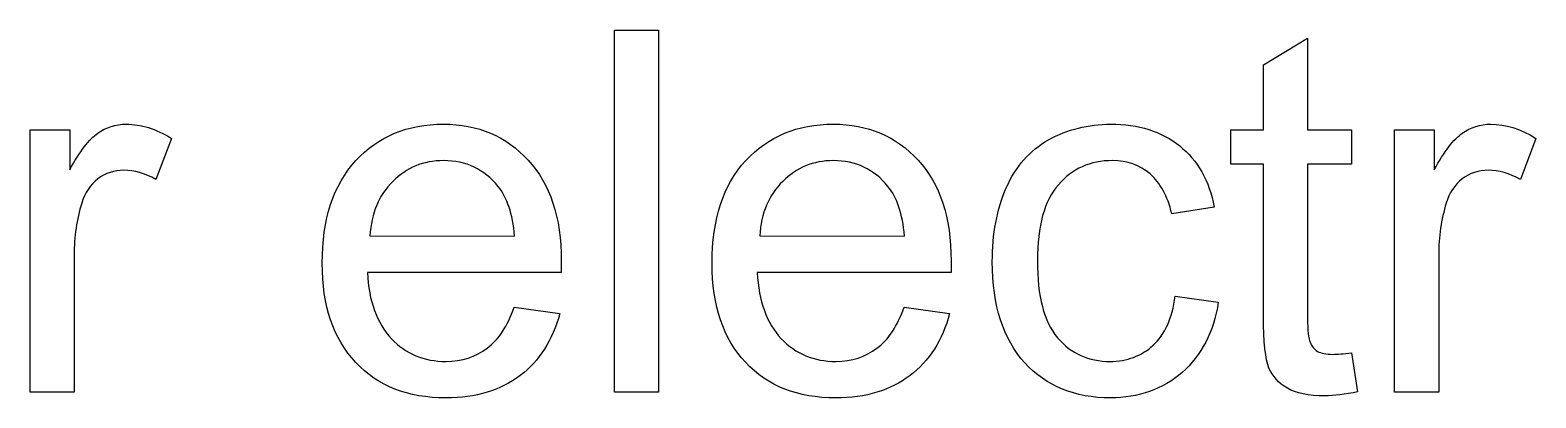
# Model space of a CAD drawing. Extents: x -45 to 645, y -160 to 467.
# Drawn here: x 383.69 to 388.93, y 108.34 to 109.62 of the extents above; entities that cross this region are included whole.
import ezdxf

# ---------------------------------------------------------------- set-up
doc = ezdxf.new("R2010")
doc.units = 0
doc.layers.add('layer 1', color=7, linetype='Continuous')

msp = doc.modelspace()

# ---------------------------------------------------------------- linework, layer by layer
at = {"layer": 'layer 1', "color": 7, "true_color": 0xffffff}
for points, knots in [([(385.8752, 108.3549), (385.8752, 108.3549), (385.8752, 109.6179), (385.8752, 109.6179), (385.8752, 109.6179), (385.7215, 109.6179), (385.7215, 109.6179), (385.7215, 109.6179), (385.7215, 108.3549), (385.7215, 108.3549), (385.7215, 108.3549), (385.8752, 108.3549), (385.8752, 108.3549)], [0, 0, 0, 0, 0.25, 0.25, 0.25, 0.5, 0.5, 0.5, 0.75, 0.75, 0.75, 1, 1, 1, 1]), ([(388.2248, 108.4873), (388.2021, 108.4873), (388.1846, 108.4907), (388.1723, 108.4978), (388.1602, 108.5066), (388.1514, 108.5154), (388.1462, 108.5295), (388.141, 108.5419), (388.1374, 108.5701), (388.1374, 108.6142), (388.1374, 108.6142), (388.1375, 109.1504), (388.1375, 109.1504), (388.1375, 109.1504), (388.2911, 109.1504), (388.2911, 109.1504), (388.2911, 109.1504), (388.2911, 109.2704), (388.2911, 109.2704), (388.2911, 109.2704), (388.1375, 109.2704), (388.1375, 109.2704), (388.1375, 109.2704), (388.1375, 109.5897), (388.1375, 109.5897), (388.1375, 109.5897), (387.9838, 109.4962), (387.9838, 109.4962), (387.9838, 109.4962), (387.9838, 109.2704), (387.9838, 109.2704), (387.9838, 109.2704), (387.8703, 109.2704), (387.8703, 109.2704), (387.8703, 109.2704), (387.8703, 109.1504), (387.8703, 109.1504), (387.8703, 109.1504), (387.9838, 109.1504), (387.9838, 109.1504), (387.9838, 109.1504), (387.9838, 108.6231), (387.9838, 108.6231), (387.9838, 108.5295), (387.9908, 108.4695), (388.003, 108.4396), (388.0153, 108.4114), (388.0361, 108.3866), (388.0676, 108.369), (388.0973, 108.3514), (388.1409, 108.3425), (388.1968, 108.3425), (388.23, 108.3426), (388.2684, 108.3478), (388.312, 108.3567), (388.312, 108.3567), (388.2911, 108.4925), (388.2911, 108.4925), (388.2632, 108.489), (388.2404, 108.4872), (388.2248, 108.4873)], [0, 0, 0, 0, 0.05, 0.05, 0.05, 0.1, 0.1, 0.1, 0.15, 0.15, 0.15, 0.2, 0.2, 0.2, 0.25, 0.25, 0.25, 0.3, 0.3, 0.3, 0.35, 0.35, 0.35, 0.4, 0.4, 0.4, 0.45, 0.45, 0.45, 0.5, 0.5, 0.5, 0.55, 0.55, 0.55, 0.6, 0.6, 0.6, 0.65, 0.65, 0.65, 0.7, 0.7, 0.7, 0.75, 0.75, 0.75, 0.8, 0.8, 0.8, 0.85, 0.85, 0.85, 0.9, 0.9, 0.9, 0.95, 0.95, 0.95, 1, 1, 1, 1]), ([(383.8389, 108.3549), (383.8389, 108.3549), (383.8389, 108.8329), (383.8389, 108.8329), (383.8389, 108.8982), (383.8476, 108.9581), (383.8651, 109.0146), (383.8757, 109.0499), (383.8948, 109.0781), (383.921, 109.0993), (383.9472, 109.1187), (383.9786, 109.1292), (384.0118, 109.1292), (384.0485, 109.1293), (384.0851, 109.1187), (384.1235, 109.0975), (384.1235, 109.0975), (384.1777, 109.2404), (384.1777, 109.2404), (384.1236, 109.274), (384.0712, 109.2898), (384.0205, 109.2898), (383.9839, 109.2898), (383.9507, 109.2792), (383.921, 109.258), (383.8913, 109.2386), (383.8581, 109.1945), (383.8232, 109.131), (383.8232, 109.131), (383.8233, 109.2704), (383.8233, 109.2704), (383.8233, 109.2704), (383.6853, 109.2704), (383.6853, 109.2704), (383.6853, 109.2704), (383.6853, 108.3549), (383.6853, 108.3549), (383.6853, 108.3549), (383.8389, 108.3549), (383.8389, 108.3549)], [0, 0, 0, 0, 0.076923, 0.076923, 0.076923, 0.153846, 0.153846, 0.153846, 0.230769, 0.230769, 0.230769, 0.307692, 0.307692, 0.307692, 0.384615, 0.384615, 0.384615, 0.461538, 0.461538, 0.461538, 0.538462, 0.538462, 0.538462, 0.615385, 0.615385, 0.615385, 0.692308, 0.692308, 0.692308, 0.769231, 0.769231, 0.769231, 0.846154, 0.846154, 0.846154, 0.923077, 0.923077, 0.923077, 1, 1, 1, 1]), ([(385.278, 108.5084), (385.2378, 108.4784), (385.1906, 108.4625), (385.1348, 108.4625), (385.0579, 108.4625), (384.9951, 108.489), (384.9444, 108.5419), (384.8938, 108.5966), (384.8658, 108.6724), (384.8606, 108.7729), (384.8606, 108.7729), (385.5364, 108.773), (385.5364, 108.773), (385.5364, 108.7907), (385.5364, 108.8047), (385.5364, 108.8135), (385.5364, 108.9653), (385.498, 109.0816), (385.4211, 109.1645), (385.3444, 109.2475), (385.2465, 109.2898), (385.126, 109.2898), (385.0003, 109.2898), (384.899, 109.2474), (384.8205, 109.1628), (384.7419, 109.0781), (384.7034, 108.9581), (384.7034, 108.8047), (384.7035, 108.6565), (384.7419, 108.5419), (384.8205, 108.459), (384.8973, 108.3761), (385.002, 108.3355), (385.1348, 108.3355), (385.2396, 108.3355), (385.3251, 108.362), (385.3932, 108.4131), (385.4596, 108.4643), (385.5067, 108.5366), (385.5311, 108.6301), (385.5311, 108.6301), (385.3723, 108.6513), (385.3723, 108.6513), (385.3495, 108.586), (385.3181, 108.5383), (385.278, 108.5084)], [0, 0, 0, 0, 0.066667, 0.066667, 0.066667, 0.133333, 0.133333, 0.133333, 0.2, 0.2, 0.2, 0.266667, 0.266667, 0.266667, 0.333333, 0.333333, 0.333333, 0.4, 0.4, 0.4, 0.466667, 0.466667, 0.466667, 0.533333, 0.533333, 0.533333, 0.6, 0.6, 0.6, 0.666667, 0.666667, 0.666667, 0.733333, 0.733333, 0.733333, 0.8, 0.8, 0.8, 0.866667, 0.866667, 0.866667, 0.933333, 0.933333, 0.933333, 1, 1, 1, 1]), ([(386.6368, 108.5084), (386.5966, 108.4784), (386.5494, 108.4625), (386.4936, 108.4625), (386.4167, 108.4625), (386.3539, 108.489), (386.3032, 108.5419), (386.2526, 108.5966), (386.2246, 108.6724), (386.2194, 108.7729), (386.2194, 108.7729), (386.8952, 108.773), (386.8952, 108.773), (386.8952, 108.7907), (386.8952, 108.8047), (386.8952, 108.8135), (386.8952, 108.9653), (386.8568, 109.0816), (386.7799, 109.1645), (386.7032, 109.2475), (386.6053, 109.2898), (386.4848, 109.2898), (386.3591, 109.2898), (386.2578, 109.2474), (386.1793, 109.1628), (386.1007, 109.0781), (386.0622, 108.9581), (386.0622, 108.8047), (386.0623, 108.6565), (386.1007, 108.5419), (386.1793, 108.459), (386.2561, 108.3761), (386.3608, 108.3355), (386.4936, 108.3355), (386.5984, 108.3355), (386.6839, 108.362), (386.752, 108.4131), (386.8184, 108.4643), (386.8655, 108.5366), (386.8899, 108.6301), (386.8899, 108.6301), (386.7311, 108.6513), (386.7311, 108.6513), (386.7083, 108.586), (386.6769, 108.5383), (386.6368, 108.5084)], [0, 0, 0, 0, 0.066667, 0.066667, 0.066667, 0.133333, 0.133333, 0.133333, 0.2, 0.2, 0.2, 0.266667, 0.266667, 0.266667, 0.333333, 0.333333, 0.333333, 0.4, 0.4, 0.4, 0.466667, 0.466667, 0.466667, 0.533333, 0.533333, 0.533333, 0.6, 0.6, 0.6, 0.666667, 0.666667, 0.666667, 0.733333, 0.733333, 0.733333, 0.8, 0.8, 0.8, 0.866667, 0.866667, 0.866667, 0.933333, 0.933333, 0.933333, 1, 1, 1, 1]), ([(387.5993, 108.519), (387.5591, 108.4819), (387.5085, 108.4625), (387.4491, 108.4625), (387.374, 108.4625), (387.3129, 108.4907), (387.2657, 108.5454), (387.2186, 108.6019), (387.1959, 108.69), (387.1959, 108.8135), (387.1959, 108.9352), (387.2203, 109.0234), (387.2692, 109.0781), (387.3165, 109.1346), (387.3793, 109.1628), (387.4578, 109.1628), (387.5085, 109.1628), (387.5521, 109.1469), (387.5888, 109.1169), (387.6237, 109.0851), (387.6499, 109.0393), (387.6639, 108.9775), (387.6639, 108.9775), (387.8124, 109.0005), (387.8124, 109.0005), (387.7949, 109.0923), (387.7547, 109.1645), (387.6918, 109.2139), (387.629, 109.2651), (387.5486, 109.2898), (387.4508, 109.2898), (387.374, 109.2898), (387.3007, 109.2721), (387.2343, 109.2351), (387.1697, 109.1981), (387.1191, 109.1416), (387.0876, 109.0675), (387.0545, 108.9935), (387.0387, 108.907), (387.0387, 108.81), (387.0387, 108.6565), (387.0772, 108.5401), (387.1522, 108.4572), (387.2274, 108.3761), (387.3269, 108.3355), (387.4508, 108.3355), (387.5486, 108.3355), (387.6324, 108.3655), (387.7005, 108.4237), (387.7669, 108.4837), (387.8106, 108.5648), (387.8263, 108.6689), (387.8263, 108.6689), (387.6761, 108.6901), (387.6761, 108.6901), (387.6657, 108.6125), (387.6394, 108.556), (387.5993, 108.519)], [0, 0, 0, 0, 0.052632, 0.052632, 0.052632, 0.105263, 0.105263, 0.105263, 0.157895, 0.157895, 0.157895, 0.210526, 0.210526, 0.210526, 0.263158, 0.263158, 0.263158, 0.315789, 0.315789, 0.315789, 0.368421, 0.368421, 0.368421, 0.421053, 0.421053, 0.421053, 0.473684, 0.473684, 0.473684, 0.526316, 0.526316, 0.526316, 0.578947, 0.578947, 0.578947, 0.631579, 0.631579, 0.631579, 0.684211, 0.684211, 0.684211, 0.736842, 0.736842, 0.736842, 0.789474, 0.789474, 0.789474, 0.842105, 0.842105, 0.842105, 0.894737, 0.894737, 0.894737, 0.947368, 0.947368, 0.947368, 1, 1, 1, 1]), ([(388.5946, 108.3549), (388.5946, 108.3549), (388.5946, 108.8329), (388.5946, 108.8329), (388.5946, 108.8982), (388.6033, 108.9581), (388.6208, 109.0146), (388.6313, 109.0499), (388.6504, 109.0781), (388.6766, 109.0993), (388.7028, 109.1187), (388.7343, 109.1292), (388.7674, 109.1292), (388.8041, 109.1293), (388.8408, 109.1187), (388.8792, 109.0975), (388.8792, 109.0975), (388.9333, 109.2404), (388.9333, 109.2404), (388.8793, 109.274), (388.8268, 109.2898), (388.7762, 109.2898), (388.7396, 109.2898), (388.7063, 109.2792), (388.6766, 109.258), (388.647, 109.2386), (388.6138, 109.1945), (388.5788, 109.131), (388.5788, 109.131), (388.5789, 109.2704), (388.5789, 109.2704), (388.5789, 109.2704), (388.4409, 109.2704), (388.4409, 109.2704), (388.4409, 109.2704), (388.4409, 108.3549), (388.4409, 108.3549), (388.4409, 108.3549), (388.5946, 108.3549), (388.5946, 108.3549)], [0, 0, 0, 0, 0.076923, 0.076923, 0.076923, 0.153846, 0.153846, 0.153846, 0.230769, 0.230769, 0.230769, 0.307692, 0.307692, 0.307692, 0.384615, 0.384615, 0.384615, 0.461538, 0.461538, 0.461538, 0.538462, 0.538462, 0.538462, 0.615385, 0.615385, 0.615385, 0.692308, 0.692308, 0.692308, 0.769231, 0.769231, 0.769231, 0.846154, 0.846154, 0.846154, 0.923077, 0.923077, 0.923077, 1, 1, 1, 1]), ([(384.9497, 109.0905), (384.9968, 109.1381), (385.0562, 109.1628), (385.126, 109.1628), (385.2047, 109.1628), (385.2675, 109.1328), (385.3164, 109.0728), (385.3479, 109.034), (385.367, 108.9775), (385.374, 108.8999), (385.374, 108.8999), (384.8694, 108.9), (384.8694, 108.9), (384.8746, 108.9794), (384.9008, 109.0428), (384.9497, 109.0905)], [0, 0, 0, 0, 0.2, 0.2, 0.2, 0.4, 0.4, 0.4, 0.6, 0.6, 0.6, 0.8, 0.8, 0.8, 1, 1, 1, 1]), ([(386.3085, 109.0905), (386.3556, 109.1381), (386.415, 109.1628), (386.4848, 109.1628), (386.5635, 109.1628), (386.6263, 109.1328), (386.6752, 109.0728), (386.7067, 109.034), (386.7258, 108.9775), (386.7328, 108.8999), (386.7328, 108.8999), (386.2282, 108.9), (386.2282, 108.9), (386.2334, 108.9794), (386.2596, 109.0428), (386.3085, 109.0905)], [0, 0, 0, 0, 0.2, 0.2, 0.2, 0.4, 0.4, 0.4, 0.6, 0.6, 0.6, 0.8, 0.8, 0.8, 1, 1, 1, 1])]:
    msp.add_open_spline(points, degree=3, knots=knots, dxfattribs=at)

doc.saveas('drawing.dxf')
